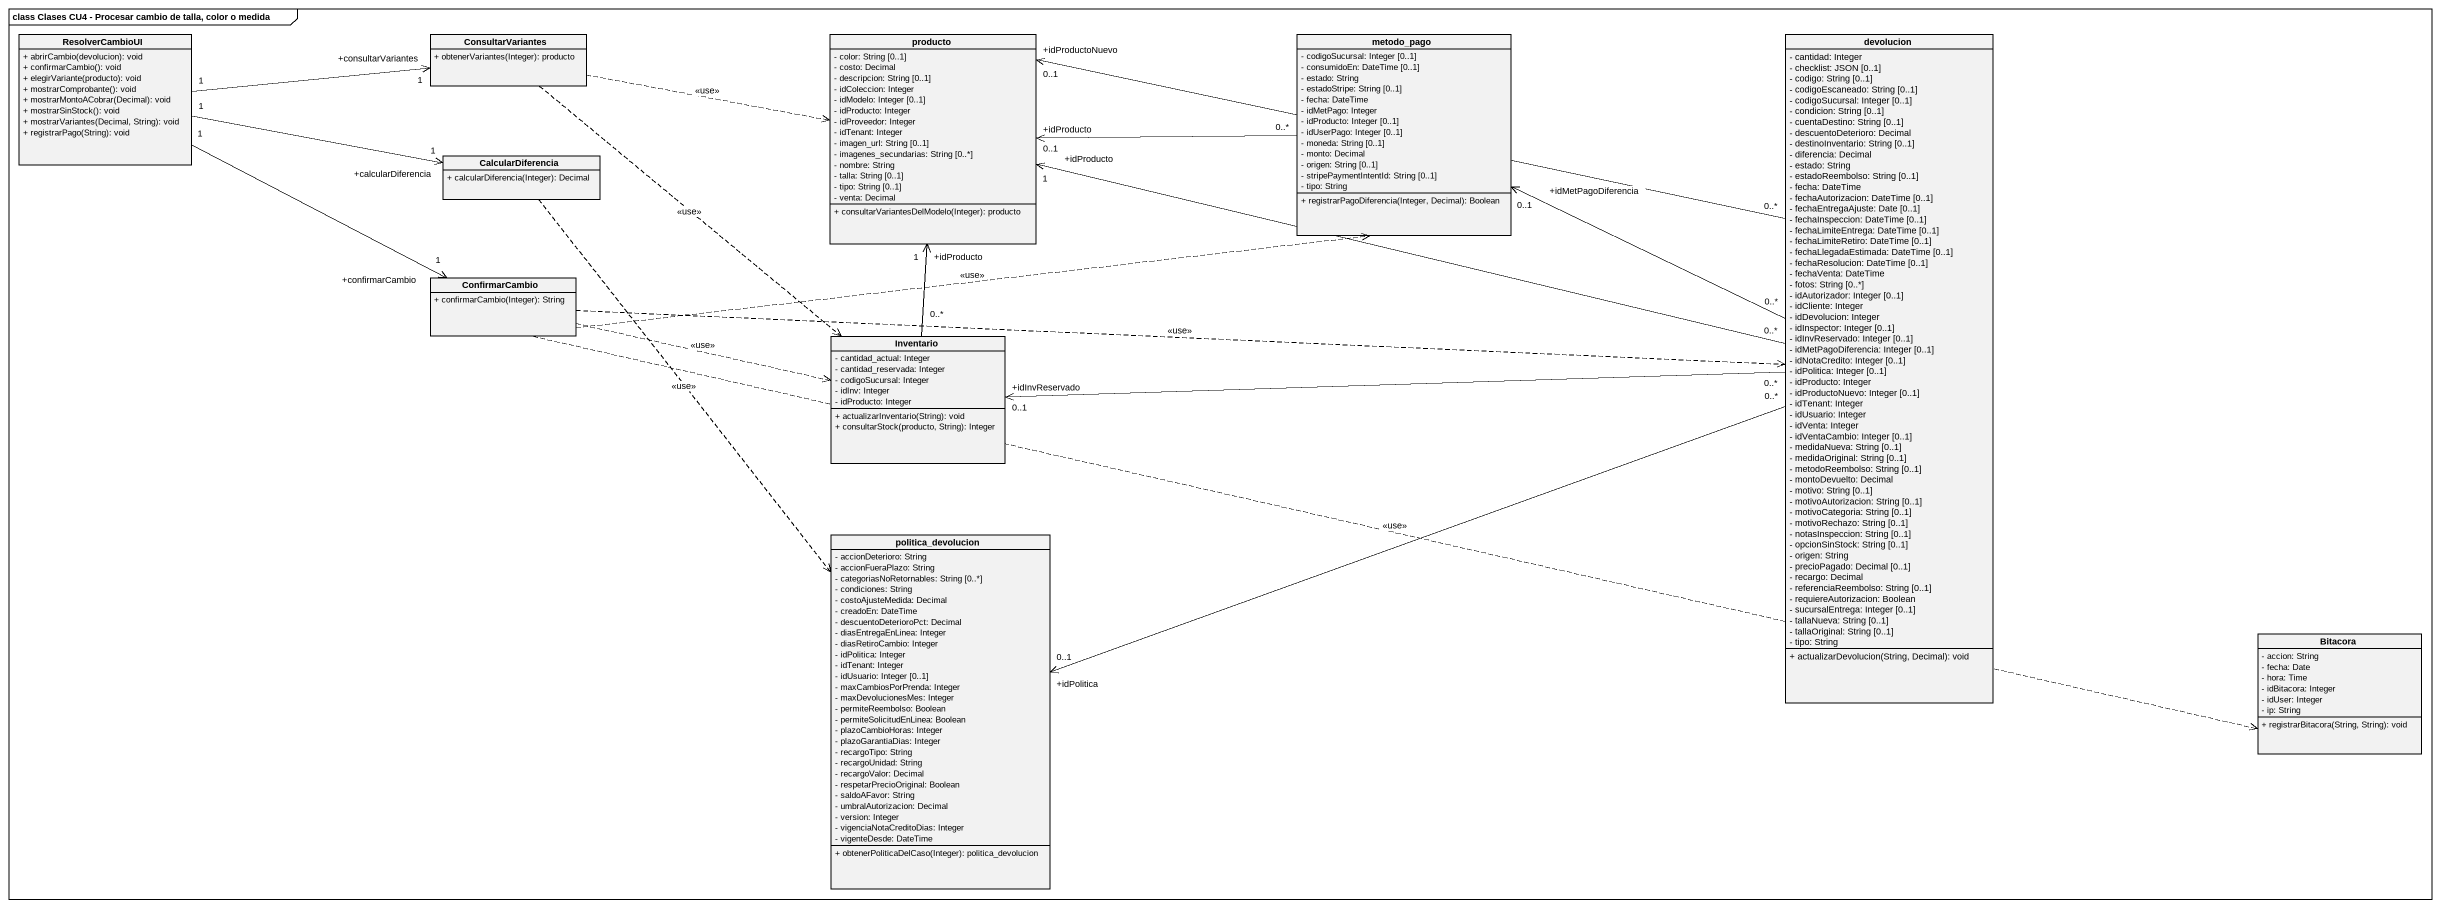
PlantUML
@startuml
mainframe class Clases CU4 - Procesar cambio de talla, color o medida
hide circle
hide empty members
skinparam classAttributeIconSize 0
class ResolverCambioUI {
  + abrirCambio(devolucion): void
  + confirmarCambio(): void
  + elegirVariante(producto): void
  + mostrarComprobante(): void
  + mostrarMontoACobrar(Decimal): void
  + mostrarSinStock(): void
  + mostrarVariantes(Decimal, String): void
  + registrarPago(String): void
}
class ConsultarVariantes {
  + obtenerVariantes(Integer): producto
}
class producto {
  - color: String [0..1]
  - costo: Decimal
  - descripcion: String [0..1]
  - idColeccion: Integer
  - idModelo: Integer [0..1]
  - idProducto: Integer
  - idProveedor: Integer
  - idTenant: Integer
  - imagen_url: String [0..1]
  - imagenes_secundarias: String [0..*]
  - nombre: String
  - talla: String [0..1]
  - tipo: String [0..1]
  - venta: Decimal
  + consultarVariantesDelModelo(Integer): producto
}
class metodo_pago {
  - codigoSucursal: Integer [0..1]
  - consumidoEn: DateTime [0..1]
  - estado: String
  - estadoStripe: String [0..1]
  - fecha: DateTime
  - idMetPago: Integer
  - idProducto: Integer [0..1]
  - idUserPago: Integer [0..1]
  - moneda: String [0..1]
  - monto: Decimal
  - origen: String [0..1]
  - stripePaymentIntentId: String [0..1]
  - tipo: String
  + registrarPagoDiferencia(Integer, Decimal): Boolean
}
class devolucion {
  - cantidad: Integer
  - checklist: JSON [0..1]
  - codigo: String [0..1]
  - codigoEscaneado: String [0..1]
  - codigoSucursal: Integer [0..1]
  - condicion: String [0..1]
  - cuentaDestino: String [0..1]
  - descuentoDeterioro: Decimal
  - destinoInventario: String [0..1]
  - diferencia: Decimal
  - estado: String
  - estadoReembolso: String [0..1]
  - fecha: DateTime
  - fechaAutorizacion: DateTime [0..1]
  - fechaEntregaAjuste: Date [0..1]
  - fechaInspeccion: DateTime [0..1]
  - fechaLimiteEntrega: DateTime [0..1]
  - fechaLimiteRetiro: DateTime [0..1]
  - fechaLlegadaEstimada: DateTime [0..1]
  - fechaResolucion: DateTime [0..1]
  - fechaVenta: DateTime
  - fotos: String [0..*]
  - idAutorizador: Integer [0..1]
  - idCliente: Integer
  - idDevolucion: Integer
  - idInspector: Integer [0..1]
  - idInvReservado: Integer [0..1]
  - idMetPagoDiferencia: Integer [0..1]
  - idNotaCredito: Integer [0..1]
  - idPolitica: Integer [0..1]
  - idProducto: Integer
  - idProductoNuevo: Integer [0..1]
  - idTenant: Integer
  - idUsuario: Integer
  - idVenta: Integer
  - idVentaCambio: Integer [0..1]
  - medidaNueva: String [0..1]
  - medidaOriginal: String [0..1]
  - metodoReembolso: String [0..1]
  - montoDevuelto: Decimal
  - motivo: String [0..1]
  - motivoAutorizacion: String [0..1]
  - motivoCategoria: String [0..1]
  - motivoRechazo: String [0..1]
  - notasInspeccion: String [0..1]
  - opcionSinStock: String [0..1]
  - origen: String
  - precioPagado: Decimal [0..1]
  - recargo: Decimal
  - referenciaReembolso: String [0..1]
  - requiereAutorizacion: Boolean
  - sucursalEntrega: Integer [0..1]
  - tallaNueva: String [0..1]
  - tallaOriginal: String [0..1]
  - tipo: String
  + actualizarDevolucion(String, Decimal): void
}
class CalcularDiferencia {
  + calcularDiferencia(Integer): Decimal
}
class ConfirmarCambio {
  + confirmarCambio(Integer): String
}
class Inventario {
  - cantidad_actual: Integer
  - cantidad_reservada: Integer
  - codigoSucursal: Integer
  - idInv: Integer
  - idProducto: Integer
  + actualizarInventario(String): void
  + consultarStock(producto, String): Integer
}
class politica_devolucion {
  - accionDeterioro: String
  - accionFueraPlazo: String
  - categoriasNoRetornables: String [0..*]
  - condiciones: String
  - costoAjusteMedida: Decimal
  - creadoEn: DateTime
  - descuentoDeterioroPct: Decimal
  - diasEntregaEnLinea: Integer
  - diasRetiroCambio: Integer
  - idPolitica: Integer
  - idTenant: Integer
  - idUsuario: Integer [0..1]
  - maxCambiosPorPrenda: Integer
  - maxDevolucionesMes: Integer
  - permiteReembolso: Boolean
  - permiteSolicitudEnLinea: Boolean
  - plazoCambioHoras: Integer
  - plazoGarantiaDias: Integer
  - recargoTipo: String
  - recargoUnidad: String
  - recargoValor: Decimal
  - respetarPrecioOriginal: Boolean
  - saldoAFavor: String
  - umbralAutorizacion: Decimal
  - version: Integer
  - vigenciaNotaCreditoDias: Integer
  - vigenteDesde: DateTime
  + obtenerPoliticaDelCaso(Integer): politica_devolucion
}
class Bitacora {
  - accion: String
  - fecha: Date
  - hora: Time
  - idBitacora: Integer
  - idUser: Integer
  - ip: String
  + registrarBitacora(String, String): void
}
ResolverCambioUI "1" -right-> "+consultarVariantes\n1" ConsultarVariantes
ResolverCambioUI "1" -right-> "+calcularDiferencia\n1" CalcularDiferencia
ResolverCambioUI "1" -right-> "+confirmarCambio\n1" ConfirmarCambio
ConsultarVariantes .right.> producto : <<use>>
ConsultarVariantes ..> Inventario : <<use>>
metodo_pago "0..*" -left-> "+idProducto\n0..1" producto
devolucion "0..*" -left-> "+idProducto\n1" producto
devolucion "0..*" -left-> "+idProductoNuevo\n0..1" producto
devolucion "0..*" -left-> "+idMetPagoDiferencia\n0..1" metodo_pago
devolucion "0..*" -left-> "+idInvReservado\n0..1" Inventario
devolucion "0..*" -left-> "+idPolitica\n0..1" politica_devolucion
CalcularDiferencia ..> politica_devolucion : <<use>>
ConfirmarCambio .right.> metodo_pago : <<use>>
ConfirmarCambio .right.> devolucion : <<use>>
ConfirmarCambio .right.> Inventario : <<use>>
ConfirmarCambio .right.> Bitacora : <<use>>
Inventario "0..*" -up-> "+idProducto\n1" producto
@enduml
